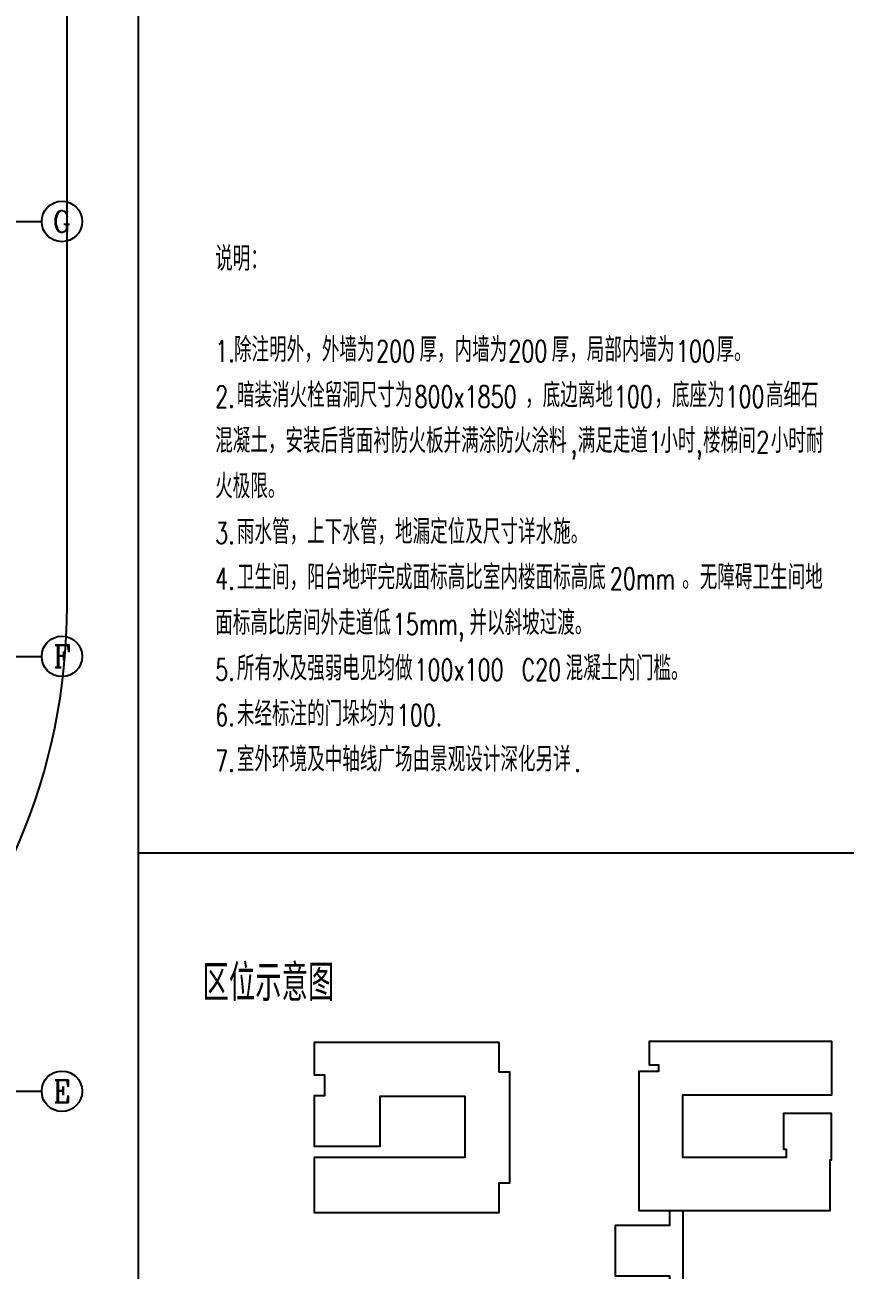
# Model space of a CAD drawing. Header units: millimetres. Extents: x 0 to 118900, y 0 to 84100.
# Drawn here: x 92665 to 108874, y 34854 to 59477 of the extents above; entities that cross this region are included whole.
import ezdxf
from ezdxf.enums import TextEntityAlignment as Align

# ---------------------------------------------------------------- set-up
doc = ezdxf.new("R2010")
doc.units = ezdxf.units.MM
doc.linetypes.add('DOTE', pattern=[2.42, 2, -0.2, 0.02, -0.2])
for name, color, linetype in [('AXIS', 3, 'Continuous'), ('AXIS_TEXT', 7, 'Continuous'), ('DOTE', 1, 'DOTE'), ('PUB_TEXT', 7, 'Continuous'), ('RD-侧石线', 9, 'Continuous')]:
    doc.layers.add(name, color=color, linetype=linetype)
doc.styles.add('_TCH_AXIS', font='COMPLEX', dxfattribs={"bigfont": 'GBCBIG'})
doc.styles.add('_TCH_DIM', font='SIMPLEX', dxfattribs={"bigfont": 'GBCBIG'})
doc.styles.add('COMPLEX', font='COMPLEX')

# ---------------------------------------------------------------- blocks, each defined once
blk = doc.blocks.new('_AXISO')
blk.add_circle((0, 0), 0.5)
at = {"layer": 'AXIS_TEXT', "style": 'COMPLEX', "width": 1.041667}
blk.add_attdef('A', text='', height=0.56, dxfattribs=at).set_placement((-0.25, -0.28), (0.25, -0.28), align=Align.FIT)
blk = doc.blocks.new('AXIS-NET-07')
at = {"layer": 'AXIS'}
for p, q in [((796044, 1589852.8), (800044, 1589852.8)), ((796044, 1581252.8), (800044, 1581252.8)), ((796044, 1572652.8), (800044, 1572652.8))]:
    blk.add_line(p, q, dxfattribs=at)
ref = blk.add_blockref('_AXISO', (800444, 1589852.8), dxfattribs=dict(at, xscale=800, yscale=800, zscale=800))
ref.add_attrib('A', 'G', dxfattribs={"layer": 'AXIS_TEXT', "ltscale": 20, "height": 425.2, "style": '_TCH_AXIS'}).set_placement((800261.8, 1589640.2), (800626.2, 1589640.2), align=Align.FIT)
ref = blk.add_blockref('_AXISO', (800444, 1581252.8), dxfattribs=dict(at, xscale=800, yscale=800, zscale=800))
ref.add_attrib('A', 'F', dxfattribs={"layer": 'AXIS_TEXT', "ltscale": 20, "height": 445.4, "style": '_TCH_AXIS'}).set_placement((800274.3, 1581030.1), (800613.7, 1581030.1), align=Align.FIT)
ref = blk.add_blockref('_AXISO', (800444, 1572652.8), dxfattribs=dict(at, xscale=800, yscale=800, zscale=800))
ref.add_attrib('A', 'E', dxfattribs={"layer": 'AXIS_TEXT', "ltscale": 20, "height": 445.4, "style": '_TCH_AXIS'}).set_placement((800274.3, 1572430.1), (800613.7, 1572430.1), align=Align.FIT)

msp = doc.modelspace()

# ---------------------------------------------------------------- linework, layer by layer
at = {"layer": 'PUB_TEXT', "ltscale": 20}
for points in [[(94900, 83100), (94900, 1000)], [(109900, 43100), (94900, 43100)], [(105413.7, 34432), (105413.7, 34732), (104338.7, 34732), (104338.7, 35742), (105413.7, 35742), (105413.7, 36042)], [(105668.7, 36042), (105668.7, 35732), (105668.7, 34742), (105668.7, 34432)]]:
    msp.add_lwpolyline(points, dxfattribs=at)
for points in [[(102038.7, 39357), (98378.7, 39357), (98378.7, 38717), (98588.7, 38717), (98588.7, 38302), (98378.7, 38302), (98378.7, 37307), (99688.7, 37307), (99688.7, 38292), (101358.7, 38292), (101358.7, 37082), (98378.7, 37082), (98378.7, 35992), (102038.7, 35992), (102038.7, 36582), (102248.7, 36582), (102248.7, 38767), (102038.7, 38767)], [(105658.7, 36032), (108578.7, 36032), (108578.7, 37032), (108603.7, 37032), (108603.7, 37952), (107653.7, 37952), (107653.7, 37245), (107708.7, 37245), (107708.7, 37082), (105668.7, 37082), (105668.7, 38322), (108611.7, 38322), (108611.7, 39372), (105003.7, 39372), (105003.7, 38912), (105189.1, 38912), (105189.1, 38782), (104798.7, 38782), (104798.7, 36032), (105423.7, 36032)]]:
    msp.add_lwpolyline(points, close=True, dxfattribs=at)
at = {"layer": 'RD-侧石线'}
msp.add_lwpolyline([(45797.6, 31989.5, -1.9943997), (55387.6, 44832.1, 0.3382133), (66964.7, 35989.5), (81497.7, 35989.5, 0.4142115), (93497.6, 47989.5), (93497.6, 83100)], format="xyb", dxfattribs=at)

# ---------------------------------------------------------------- block references
at = {"layer": 'DOTE'}
msp.add_blockref('AXIS-NET-07', (-707046.5, -1534262.9), dxfattribs=at)

# ---------------------------------------------------------------- texts
at = {"layer": 'PUB_TEXT', "color": 0, "style": '_TCH_DIM'}
for s, height, p in [('说明：', 482.27, (96425.1, 54613, 0)), ('除注明外，外墙为', 482.27, (96796.5, 52813, 0)), ('厚，内墙为', 482.27, (100462.2, 52813, 0)), ('厚，局部内墙为', 482.27, (103074.6, 52813, 0)), ('厚。', 482.27, (106332.1, 52813, 0)), ('，底边离地', 482.27, (102550, 51913, 0)), ('，底座为', 482.27, (105105.3, 51913, 0)), ('高细石', 482.27, (107309.6, 51913, 0)), ('暗装消火栓留洞尺寸为', 482.27, (96853.7, 51913, 0)), ('混凝土，安装后背面衬防火板并满涂防火涂料', 482.27, (96425.1, 51013, 0)), ('满足走道', 482.27, (103589.2, 51013, 0)), ('小时', 482.27, (105222.1, 51013, 0)), ('楼梯间', 482.27, (106067, 51013, 0)), ('小时耐', 482.27, (107406, 51013, 0)), ('火极限。', 482.27, (96425.1, 50113, 0)), ('雨水管，上下水管，地漏定位及尺寸详水施。', 482.27, (96853.7, 49213, 0)), ('卫生间，阳台地坪完成面标高比室内楼面标高底', 482.27, (96853.7, 48313, 0)), ('。无障碍卫生间地', 482.27, (105654.6, 48313, 0)), ('面标高比房间外走道低', 482.27, (96425.1, 47413, 0)), ('并以斜坡过渡。', 482.27, (101450, 47413, 0)), ('所有水及强弱电见均做', 482.27, (96853.7, 46513, 0)), ('混凝土内门槛。', 482.27, (103350, 46513, 0)), ('未经标注的门垛均为', 482.27, (96853.7, 45613, 0)), ('室外环境及中轴线广场由景观设计深化另详', 482.27, (96853.7, 44713, 0)), ('区位示意图', 723.4, (96175.7, 40172.9))]:
    msp.add_text(s, height=height, dxfattribs=at).set_placement(p)
at = {"layer": 'PUB_TEXT', "color": 0, "style": '_TCH_DIM', "width": 0.705882}
for s, p in [('1.', (96425.1, 52813, 0)), ('200', (99605, 52813, 0)), ('200', (102217.5, 52813, 0)), ('100', (105532.1, 52813, 0)), ('2.', (96425.1, 51913, 0)), ('800x1850', (100364.3, 51913, 0)), ('100', (104305.3, 51913, 0)), ('100', (106509.6, 51913, 0)), ('1', (104993.5, 51013, 0)), ('2', (107120.2, 51013, 0)), (',', (103446.4, 51013, 0)), (',', (105924.2, 51013, 0)), ('3.', (96425.1, 49213, 0)), ('4.', (96425.1, 48313, 0)), ('20mm', (104226, 48313, 0)), ('15mm,', (99935.7, 47413, 0)), ('5.', (96425.1, 46513, 0)), ('100x100', (100364.3, 46513, 0)), ('C20', (102478.6, 46513, 0)), ('6.', (96425.1, 45613, 0)), ('100.', (100013.2, 45613, 0)), ('7.', (96425.1, 44713, 0)), ('.', (103523.9, 44713, 0))]:
    msp.add_text(s, height=425, dxfattribs=at).set_placement(p)

doc.saveas('drawing.dxf')
